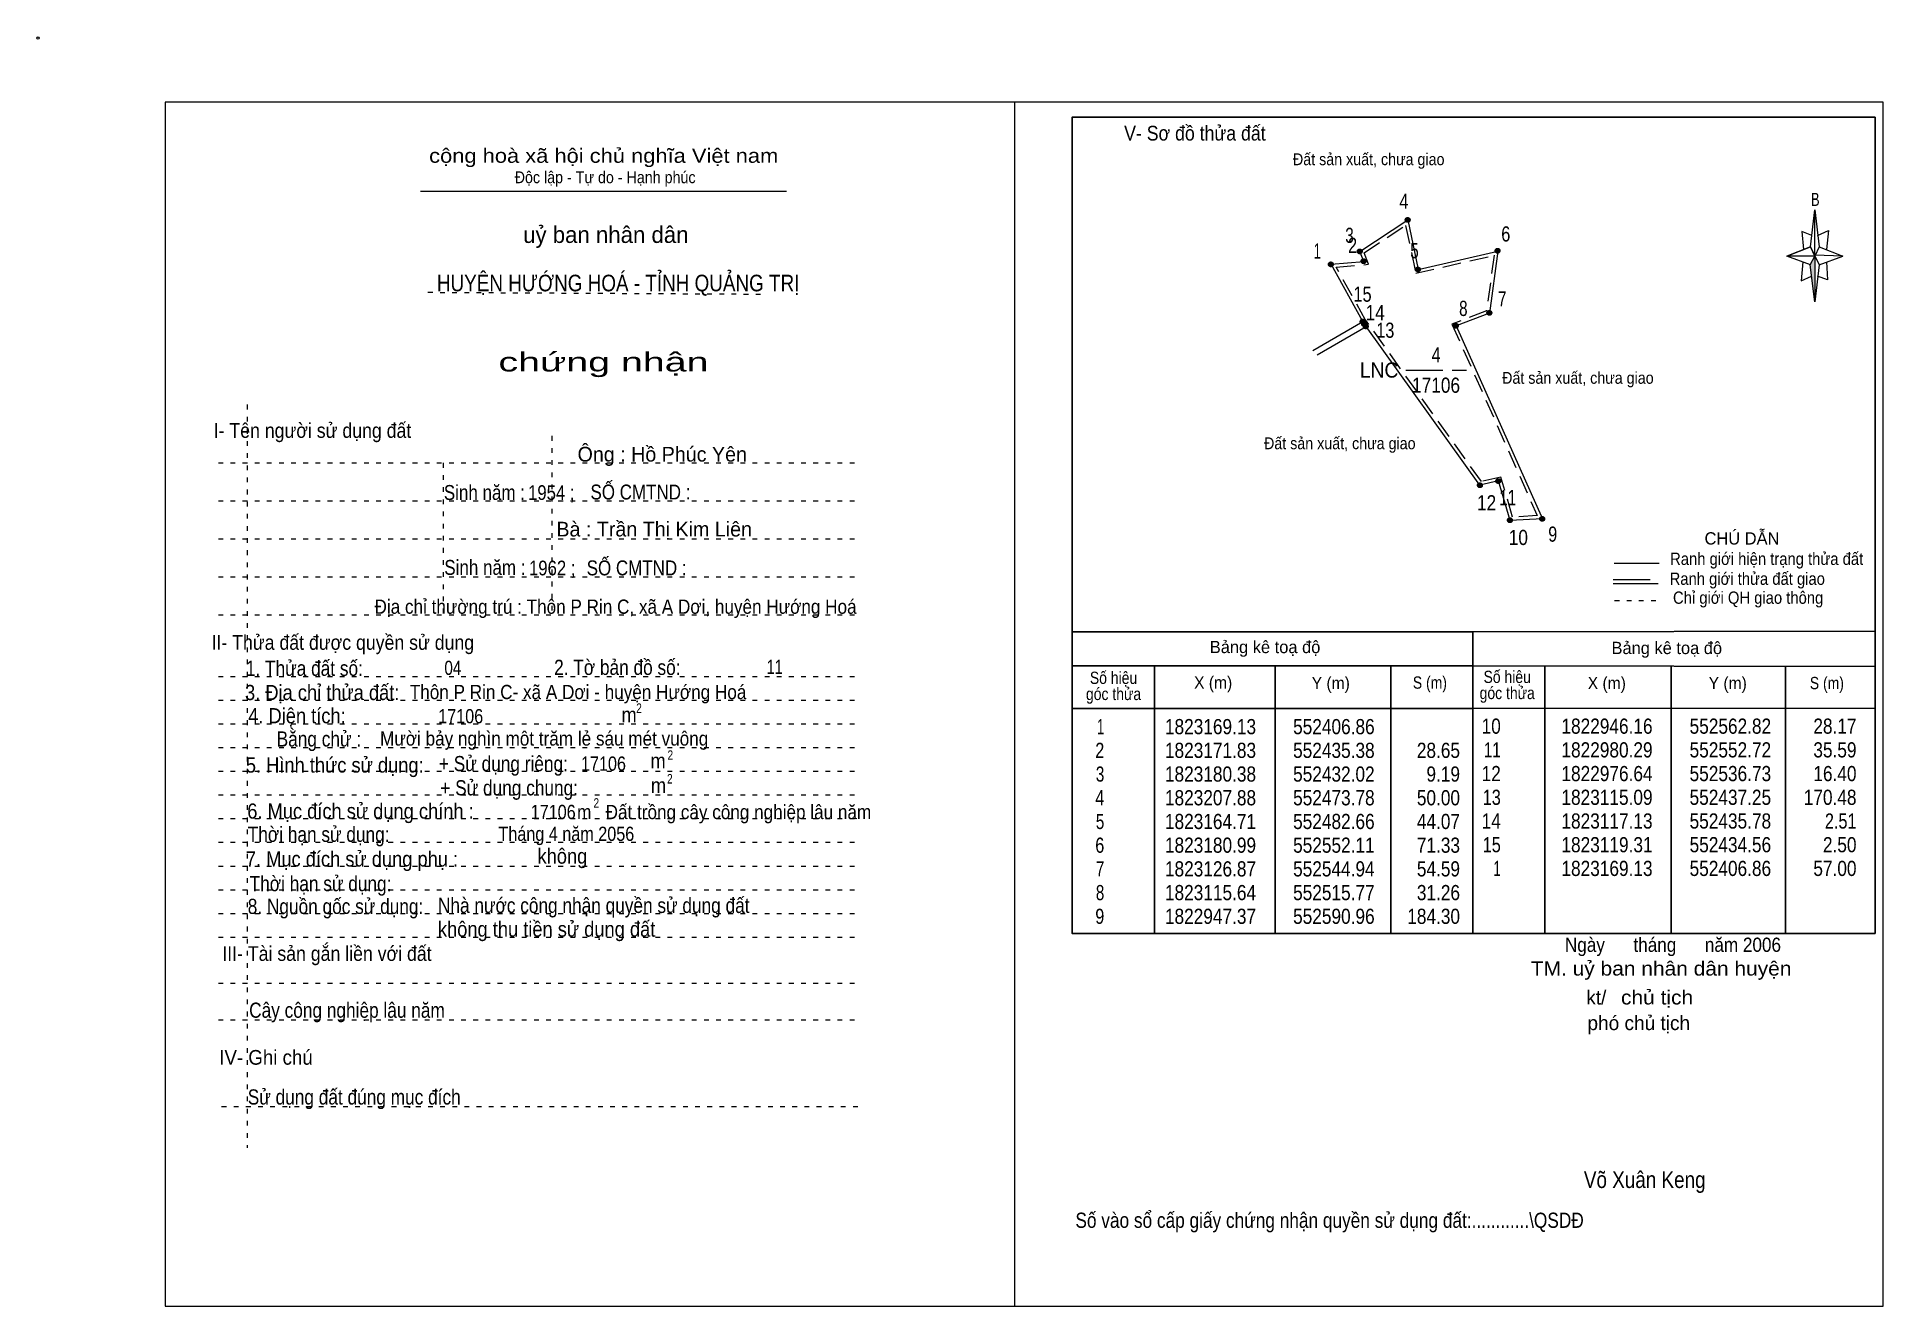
# Model space of a CAD drawing. Header units: centimetres. Extents: x -1.6 to 37.4, y -1.3 to 25.5.
import ezdxf
from ezdxf.enums import TextEntityAlignment as Align

# ---------------------------------------------------------------- set-up
doc = ezdxf.new("R2010")
doc.units = ezdxf.units.CM
doc.header["$LTSCALE"] = 0.13
doc.header["$PDMODE"] = 32
doc.header["$PDSIZE"] = 0.065
for name, pattern in [('DOTTED', [1.5, 0.3, -1.2]), ('LONG_DASHED', [7.5, 6, -1.5]), ('MEDIUM_DASHED', [4.5, 3, -1.5])]:
    doc.linetypes.add(name, pattern=pattern)
for name, color, linetype, lineweight in [('1', 7, 'DOTTED', 13), ('10', 7, 'Continuous', 13), ('2', 7, 'Continuous', 25), ('3', 7, 'Continuous', 13), ('30', 7, 'Continuous', 13), ('32', 7, 'LONG_DASHED', 13), ('33', 7, 'LONG_DASHED', 13), ('35', 7, 'Continuous', 13)]:
    doc.layers.add(name, color=color, linetype=linetype, lineweight=lineweight)

msp = doc.modelspace()

# ---------------------------------------------------------------- hatches: boundary and pattern name
at = {"layer": '10'}
msp.add_hatch(color=256, dxfattribs=at).paths.add_polyline_path([(26.4082, 19.4402, 1), (26.4046, 19.4402, 1)])
msp.add_hatch(color=256, dxfattribs=at).paths.add_polyline_path([(26.4082, 19.4402, 1), (26.4046, 19.4402, 1)])
msp.add_hatch(color=256, dxfattribs=at).paths.add_polyline_path([(26.4082, 19.4402, 1), (26.4046, 19.4402, 1)])
msp.add_hatch(color=256, dxfattribs=at).paths.add_polyline_path([(26.4082, 19.4402, 1), (26.4046, 19.4402, 1)])
msp.add_hatch(color=256, dxfattribs=at).paths.add_polyline_path([(26.4082, 19.4402, 1), (26.4046, 19.4402, 1)])
msp.add_hatch(color=256, dxfattribs=at).paths.add_polyline_path([(26.4082, 19.4402, 1), (26.4046, 19.4402, 1)])
msp.add_hatch(color=256, dxfattribs=at).paths.add_polyline_path([(26.4082, 19.4402, 1), (26.4046, 19.4402, 1)])
msp.add_hatch(color=256, dxfattribs=at).paths.add_polyline_path([(26.4082, 19.4402, 1), (26.4046, 19.4402, 1)])
msp.add_hatch(color=256, dxfattribs=at).paths.add_polyline_path([(26.4082, 19.4402, 1), (26.4046, 19.4402, 1)])
msp.add_hatch(color=256, dxfattribs=at).paths.add_polyline_path([(26.4082, 19.4402, 1), (26.4046, 19.4402, 1)])
msp.add_hatch(color=256, dxfattribs=at).paths.add_polyline_path([(26.4082, 19.4402, 1), (26.4046, 19.4402, 1)])
msp.add_hatch(color=256, dxfattribs=at).paths.add_polyline_path([(26.4082, 19.4402, 1), (26.4046, 19.4402, 1)])
msp.add_hatch(color=256, dxfattribs=at).paths.add_polyline_path([(26.4082, 19.4402, 1), (26.4046, 19.4402, 1)])
msp.add_hatch(color=256, dxfattribs=at).paths.add_polyline_path([(26.4082, 19.4402, 1), (26.4046, 19.4402, 1)])
at = {"layer": '30'}
msp.add_hatch(color=256, dxfattribs=at).paths.add_polyline_path([(35.91, 20.87), (35.91, 19.91), (35.81, 20.69)])
at = {"layer": '32'}
for points in [[(27.3761, 21.6366, 1), (27.2761, 21.6366, 1)], [(26.3654, 20.971, 1), (26.2654, 20.971, 1)], [(29.272, 20.9858, 1), (29.172, 20.9858, 1)], [(25.7564, 20.6987, 1), (25.6564, 20.6987, 1)], [(26.4467, 20.7641, 1), (26.3467, 20.7641, 1)], [(27.591, 20.5918, 1), (27.491, 20.5918, 1)], [(26.4268, 19.4929, 1), (26.3268, 19.4929, 1)], [(26.4564, 19.4402, 1), (26.3564, 19.4402, 1)], [(29.0984, 19.6759, 1), (28.9984, 19.6759, 1)], [(26.492, 19.3908, 1), (26.392, 19.3908, 1)], [(28.3924, 19.4041, 1), (28.2924, 19.4041, 1)], [(28.8997, 16.0398, 1), (28.7997, 16.0398, 1)], [(29.2867, 16.1281, 1), (29.1867, 16.1281, 1)], [(29.5312, 15.3021, 1), (29.4312, 15.3021, 1)], [(30.2123, 15.3314, 1), (30.1123, 15.3314, 1)]]:
    msp.add_hatch(color=256, dxfattribs=at).paths.add_polyline_path(points)

# ---------------------------------------------------------------- linework, layer by layer
at = {"layer": '1', "linetype": 'Continuous'}
msp.add_line((6.51, 22.24), (14.23, 22.24), dxfattribs=at)
at = {"layer": '1'}
for p, q in [((6.67, 20.11), (13.82, 20.07)), ((2.86, 17.74), (2.86, 2.07)), ((9.28, 17.08), (9.28, 13.31)), ((2.25, 16.51), (15.75, 16.51)), ((6.99, 16.51), (6.99, 13.31)), ((2.25, 15.71), (15.75, 15.71)), ((2.25, 14.91), (15.75, 14.91)), ((2.25, 14.11), (15.75, 14.11)), ((2.25, 13.31), (15.75, 13.31)), ((2.25, 12.01), (15.75, 12.01)), ((2.25, 11.51), (15.75, 11.51)), ((2.25, 11.01), (15.75, 11.01)), ((2.25, 10.51), (15.75, 10.51)), ((2.25, 10.01), (15.75, 10.01)), ((2.25, 9.51), (15.75, 9.51)), ((2.25, 9.01), (15.75, 9.01)), ((2.25, 8.51), (15.75, 8.51)), ((2.25, 8.01), (15.75, 8.01)), ((2.25, 7.51), (15.75, 7.51)), ((2.25, 7.01), (15.75, 7.01)), ((2.25, 6.51), (15.75, 6.51)), ((2.25, 5.54), (15.75, 5.54)), ((2.25, 4.77), (15.75, 4.77)), ((2.32, 2.94), (15.82, 2.94))]:
    msp.add_line(p, q, dxfattribs=at)
at = {"layer": '10'}
for p, q in [((25.33, 18.88), (26.38, 19.49)), ((25.42, 18.79), (26.45, 19.39)), ((26.41, 19.43), (26.41, 19.42)), ((26.41, 19.43), (26.41, 19.42)), ((26.41, 19.43), (26.41, 19.42)), ((26.41, 19.43), (26.41, 19.42)), ((26.41, 19.43), (26.41, 19.42)), ((26.41, 19.43), (26.41, 19.42)), ((26.41, 19.43), (26.41, 19.42)), ((26.41, 19.43), (26.41, 19.42)), ((26.41, 19.43), (26.41, 19.42)), ((26.41, 19.43), (26.41, 19.42)), ((26.41, 19.43), (26.41, 19.42)), ((26.41, 19.43), (26.41, 19.42)), ((26.41, 19.43), (26.41, 19.42)), ((26.41, 19.43), (26.41, 19.42)), ((26.43, 19.44), (26.42, 19.44)), ((26.43, 19.44), (26.42, 19.44)), ((26.43, 19.44), (26.42, 19.44)), ((26.43, 19.44), (26.42, 19.44)), ((26.43, 19.44), (26.42, 19.44)), ((26.43, 19.44), (26.42, 19.44)), ((26.43, 19.44), (26.42, 19.44)), ((26.43, 19.44), (26.42, 19.44)), ((26.43, 19.44), (26.42, 19.44)), ((26.43, 19.44), (26.42, 19.44)), ((26.43, 19.44), (26.42, 19.44)), ((26.43, 19.44), (26.42, 19.44)), ((26.43, 19.44), (26.42, 19.44)), ((26.43, 19.44), (26.42, 19.44))]:
    msp.add_line(p, q, dxfattribs=at)
at = {"layer": '10', "lineweight": 25}
for p, q in [((28.7, 12.95), (37.18, 12.96)), ((28.7, 12.23), (37.18, 12.22)), ((30.22, 12.23), (30.22, 6.59)), ((32.88, 12.23), (32.88, 6.59)), ((35.29, 12.23), (35.29, 6.59)), ((28.7, 11.33), (37.18, 11.34))]:
    msp.add_line(p, q, dxfattribs=at)
at = {"layer": '10'}
msp.add_lwpolyline([(26.38, 19.49), (25.71, 20.7), (26.4, 20.76), (26.32, 20.97), (27.33, 21.64), (27.55, 20.59), (29.23, 20.98), (29.05, 19.67), (28.35, 19.4), (30.17, 15.33), (29.49, 15.3), (29.24, 16.13), (28.85, 16.04), (26.45, 19.39)], close=True, dxfattribs=at)
at = {"layer": '10', "linetype": 'MEDIUM_DASHED'}
msp.add_lwpolyline([(26.44, 19.52), (25.82, 20.64), (26.5, 20.7), (26.41, 20.94), (27.28, 21.52), (27.5, 20.51), (29.15, 20.89), (28.99, 19.72), (28.26, 19.44), (30.06, 15.4), (29.54, 15.37), (29.29, 16.21), (28.88, 16.12), (26.51, 19.43), (26.44, 19.53)], dxfattribs=at)
at = {"layer": '10'}
msp.add_lwpolyline([(26.45, 19.39), (26.41, 19.44), (26.38, 19.49)], dxfattribs=at)
for centre, radius in [((-1.55, 25.47), 0.025), ((26.4064, 19.4402), 0.00756), ((26.4064, 19.4402), 0.00756), ((26.4064, 19.4402), 0.00756), ((26.4064, 19.4402), 0.00756), ((26.4064, 19.4402), 0.00756), ((26.4064, 19.4402), 0.00756), ((26.4064, 19.4402), 0.00756), ((26.4064, 19.4402), 0.00756), ((26.4064, 19.4402), 0.00756), ((26.4064, 19.4402), 0.00756), ((26.4064, 19.4402), 0.00756), ((26.4064, 19.4402), 0.00756), ((26.4064, 19.4402), 0.00756), ((26.4064, 19.4402), 0.00756), ((26.4064, 19.4402), 0.00182), ((26.4064, 19.4402), 0.00182), ((26.4064, 19.4402), 0.00182), ((26.4064, 19.4402), 0.00182), ((26.4064, 19.4402), 0.00182), ((26.4064, 19.4402), 0.00182), ((26.4064, 19.4402), 0.00182), ((26.4064, 19.4402), 0.00182), ((26.4064, 19.4402), 0.00182), ((26.4064, 19.4402), 0.00182), ((26.4064, 19.4402), 0.00182), ((26.4064, 19.4402), 0.00182), ((26.4064, 19.4402), 0.00182), ((26.4064, 19.4402), 0.00182)]:
    msp.add_circle(centre, radius, dxfattribs=at)
for p in [(26.4, 19.44), (26.41, 19.45)]:
    msp.add_point(p, dxfattribs=at)
at = {"layer": '2'}
for p, q in [((20.25, 12.95), (28.7, 12.95)), ((28.7, 6.59), (28.7, 12.95)), ((20.25, 12.23), (28.7, 12.23)), ((21.99, 6.59), (21.99, 12.23)), ((24.53, 10.89), (24.53, 12.23)), ((26.97, 12.23), (26.97, 6.59)), ((20.25, 11.33), (28.7, 11.33))]:
    msp.add_line(p, q, dxfattribs=at)
msp.add_lwpolyline([(37.18, 23.8), (20.25, 23.8), (20.25, 6.59), (37.18, 6.59)], close=True, dxfattribs=at)
msp.add_lwpolyline([(24.53, 6.59), (24.53, 10.39), (24.53, 10.89)], dxfattribs=at)
at = {"layer": '3'}
msp.add_line((19.04, 24.12), (19.04, -1.27), dxfattribs=at)
for points in [[(19.04, 24.12), (1.13, 24.12), (1.13, -1.27), (19.04, -1.27)], [(19.04, -1.27), (37.35, -1.27), (37.35, 24.12), (19.04, 24.12)]]:
    msp.add_lwpolyline(points, dxfattribs=at)
at = {"layer": '30'}
for p, q in [((35.82, 21.07), (35.91, 21.85)), ((36, 21.07), (36.5, 20.87)), ((35.82, 20.69), (35.32, 20.87)), ((36, 20.69), (35.91, 19.91)), ((36.16, 20.75), (36.18, 20.37)), ((36.18, 20.37), (35.97, 20.45))]:
    msp.add_line(p, q, dxfattribs=at)
for points in [[(35.91, 21.85), (36, 21.07), (35.91, 20.87)], [(35.91, 20.87), (35.32, 20.87), (35.82, 21.07), (36, 20.69), (36.5, 20.87), (35.91, 20.89)], [(35.91, 20.87), (35.91, 19.91), (35.81, 20.69)]]:
    msp.add_lwpolyline(points, close=True, dxfattribs=at)
for points in [[(35.97, 21.31), (36.2, 21.41), (36.16, 21.01)], [(35.91, 20.87), (35.82, 21.07), (35.32, 20.87)], [(35.85, 21.31), (35.64, 21.39), (35.67, 21.01)], [(35.66, 20.75), (35.62, 20.35), (35.84, 20.45)], [(35.91, 20.87), (36, 20.69), (36.5, 20.87)]]:
    msp.add_lwpolyline(points, dxfattribs=at)
at = {"layer": '32'}
for centre in [(27.3261, 21.6366), (26.3154, 20.971), (29.222, 20.9858), (25.7064, 20.6987), (26.3967, 20.7641), (27.541, 20.5918), (26.3768, 19.4929), (26.4064, 19.4402), (29.0484, 19.6759), (26.442, 19.3908), (28.3424, 19.4041), (28.8497, 16.0398), (29.2367, 16.1281), (29.4812, 15.3021), (30.1623, 15.3314)]:
    msp.add_circle(centre, 0.05, dxfattribs=at)
at = {"layer": '33'}
msp.add_line((27.29, 18.47), (28.57, 18.47), dxfattribs=at)
at = {"layer": '35', "linetype": 'LONG_DASHED'}
msp.add_line((31.66, 14.05), (32.61, 14.05), dxfattribs=at)
at = {"layer": '35'}
for p, q in [((31.68, 14.4), (32.63, 14.4)), ((31.66, 13.97), (32.61, 13.97))]:
    msp.add_line(p, q, dxfattribs=at)
at = {"layer": '35', "linetype": 'DOTTED'}
msp.add_line((31.69, 13.61), (32.68, 13.61), dxfattribs=at)

# ---------------------------------------------------------------- texts
at = {"layer": '1'}
for s, height, width, p in [('V- Sơ đồ thửa đất', 0.31, 0.9, (22.84, 23.31)), ('cộng hoà xã hội chủ nghĩa Việt nam', 0.3, 1.15, (10.375, 22.84)), ('Độc lập - Tự do - Hạnh phúc', 0.25, 0.9, (10.405, 22.41)), ('chứng nhận', 0.4, 1.55, (10.37, 18.44)), ('I- Tên người sử dụng đất', 0.31, 0.9, (4.235, 17.04)), ('II- Thửa đất được quyền sử dụng', 0.31, 0.9, (4.875, 12.57)), ('III- Tài sản gắn liền với đất', 0.31, 0.9, (4.54, 6.01)), ('IV- Ghi chú', 0.31, 0.95, (3.255, 3.82))]:
    msp.add_text(s, height=height, dxfattribs=dict(at, width=width)).set_placement(p, align=Align.CENTER)
msp.add_text('uỷ ban nhân dân', height=0.35, dxfattribs=at).set_placement((10.42, 21.15), align=Align.CENTER)
at = {"layer": '10'}
for s, height, width, p in [('Đất sản xuất, chưa giao', 0.25, 0.9, (26.505, 22.79)), ('Đất sản xuất, chưa giao', 0.25, 0.9, (30.915, 18.18)), ('Đất sản xuất, chưa giao', 0.25, 0.9, (25.895, 16.8)), ('Sinh năm :', 0.3149, 0.85, (7.86, 15.73)), ('1954 ;', 0.31, 0.85, (9.27, 15.73)), ('SỐ CMTND :', 0.3149, 0.85, (11.15, 15.74)), ('Sinh năm :', 0.3149, 0.85, (7.87, 14.15)), ('1962 ;', 0.31, 0.85, (9.29, 14.14)), ('SỐ CMTND :', 0.3149, 0.85, (11.07, 14.14)), ('Địa chỉ thường trú : Thôn P Rin C, xã A Dơi, huyện Hướng Hoá ', 0.3, 0.9, (10.675, 13.33)), ('04', 0.3, 0.8, (7.195, 12.04)), ('11', 0.3, 0.75, (13.98, 12.06)), ('Thôn P Rin C- xã A Dơi - huyện Hướng Hoá ', 0.3, 0.9, (9.885, 11.53)), ('17106', 0.3, 0.85, (7.36, 11.02)), ('Mười bảy nghìn một trăm lẻ sáu mét vuông ', 0.3, 0.9, (9.17, 10.55)), ('17106', 0.3, 0.85, (10.37, 10.02)), ('17106', 0.3, 0.85, (9.31, 9)), ('m   Đất trồng cây công nghiệp lâu năm ', 0.3, 0.9, (12.965, 9)), ('Tháng 4 năm 2056 ', 0.3, 0.85, (9.635, 8.54)), ('Ngày      tháng      năm 2006', 0.3, 0.9, (32.92, 6.2)), ('TM. uỷ ban nhân dân huyện', 0.3, 1.1, (32.67, 5.7)), ('chủ tịch', 0.3, 1.1, (32.585, 5.09)), ('Võ Xuân Keng ', 0.35, 0.85, (32.38, 1.22))]:
    msp.add_text(s, height=height, dxfattribs=dict(at, width=width)).set_placement(p, align=Align.CENTER)
for s, height, p in [('Ông : Hồ Phúc Yên', 0.31, (11.61, 16.54)), ('Bà : Trần Thị Kim Liên', 0.31, (11.44, 14.96)), ('kt/ ', 0.3, (31.36, 5.09)), ('phó chủ tịch ', 0.3, (32.255, 4.55))]:
    msp.add_text(s, height=height, dxfattribs=at).set_placement(p, align=Align.CENTER)
at = {"layer": '2'}
for s, height, width, p in [('HUYỆN HƯỚNG HOÁ - TỈNH QUẢNG TRỊ', 0.35, 0.85, (10.68, 20.13)), ('Số hiệu', 0.2591, 0.85, (21.125, 11.85)), ('Số hiệu', 0.2591, 0.85, (29.425, 11.87)), ('3. Địa chỉ thửa đất:', 0.32, 0.9, (4.44, 11.51)), ('góc thửa', 0.2591, 0.85, (21.125, 11.51)), ('X (m)', 0.2591, 0.95, (23.225, 11.75)), ('Y (m)', 0.2591, 0.95, (25.705, 11.74)), ('S (m)', 0.2591, 0.85, (27.795, 11.75)), ('góc thửa', 0.2591, 0.85, (29.425, 11.53)), ('X (m)', 0.2591, 0.95, (31.525, 11.74)), ('Y (m)', 0.2591, 0.95, (34.075, 11.74)), ('S (m)', 0.2591, 0.85, (36.165, 11.74)), ('Số vào sổ cấp giấy chứng nhận quyền sử dụng đất:............\\QSDĐ', 0.32, 0.85, (25.68, 0.38))]:
    msp.add_text(s, height=height, dxfattribs=dict(at, width=width)).set_placement(p, align=Align.CENTER)
for p in [(24.32, 12.5), (32.79, 12.48)]:
    msp.add_text('Bảng kê toạ độ', height=0.2591, dxfattribs=at).set_placement(p, align=Align.CENTER)
for s, height, width, p in [('1. Thửa đất số:', 0.32, 0.85, (2.83, 12.02)), ('2. Tờ bản đồ số:', 0.32, 0.85, (9.33, 12.04)), ('4. Diện tích:', 0.32, 0.9, (2.88, 11.02)), ('m', 0.32, 0.9, (10.75, 11.04)), ('2', 0.2, 0.8, (11.06, 11.24)), ('Bằng chử :', 0.32, 0.85, (3.48, 10.53)), ('5. Hình thức sử dụng:', 0.32, 0.9, (2.83, 9.98)), ('+ Sử dụng riêng:', 0.32, 0.85, (6.9, 10.01)), ('m', 0.32, 0.9, (11.36, 10.07)), ('2', 0.2, 0.8, (11.72, 10.25)), ('+ Sử dụng chung:', 0.32, 0.85, (6.93, 9.5)), ('m', 0.32, 0.9, (11.37, 9.55)), ('2', 0.2, 0.8, (11.71, 9.75)), ('6. Mục đích sử dụng chính : ', 0.32, 0.9, (2.86, 9.01)), ('2', 0.2, 0.8, (10.16, 9.24)), ('Thời hạn sử dụng: ', 0.32, 0.85, (2.87, 8.52)), ('7. Mục đích sử dụng phụ : ', 0.32, 0.9, (2.83, 8)), ('không', 0.32, 0.9, (8.98, 8.06)), ('Thời hạn sử dụng: ', 0.32, 0.85, (2.91, 7.48)), ('8. Nguồn gốc sử dụng: ', 0.32, 0.85, (2.87, 7)), ('Nhà nước công nhận quyền sử dụng đất  ', 0.32, 0.85, (6.88, 7.02)), ('không thu tiền sử dụng đất', 0.32, 0.9, (6.88, 6.52)), ('Cây công nghiệp lâu năm', 0.32, 0.85, (2.9, 4.81)), ('Sử dụng đất đúng mục đích', 0.32, 0.85, (2.87, 2.98))]:
    msp.add_text(s, height=height, dxfattribs=dict(at, width=width)).set_placement(p)
at = {"layer": '30', "width": 0.75}
msp.add_text('B', height=0.2756, dxfattribs=at).set_placement((35.92, 21.93), align=Align.CENTER)
at = {"layer": '30'}
for s, width, p in [('1', 0.65, (20.93, 10.79)), ('1823169.13', 0.85, (24.13, 10.79)), ('552406.86', 0.85, (26.63, 10.79)), ('552406.86', 0.85, (26.63, 10.79)), ('10', 0.85, (29.29, 10.8)), ('1822946.16', 0.85, (32.49, 10.8)), ('552562.82', 0.85, (34.99, 10.8)), ('28.17', 0.85, (36.79, 10.8)), ('2', 0.8, (20.93, 10.29)), ('1823171.83', 0.85, (24.13, 10.29)), ('552435.38', 0.85, (26.63, 10.29)), ('28.65', 0.85, (28.43, 10.29)), ('11', 0.75, (29.29, 10.3)), ('1822980.29', 0.85, (32.49, 10.3)), ('552552.72', 0.85, (34.99, 10.3)), ('35.59', 0.85, (36.79, 10.3)), ('12', 0.85, (29.29, 9.8)), ('1822976.64', 0.85, (32.49, 9.8)), ('552536.73', 0.85, (34.99, 9.8)), ('16.40', 0.85, (36.79, 9.8)), ('3', 0.75, (20.93, 9.79)), ('1823180.38', 0.85, (24.13, 9.79)), ('552432.02', 0.85, (26.63, 9.79)), ('9.19', 0.85, (28.43, 9.79)), ('4', 0.8, (20.93, 9.29)), ('1823207.88', 0.85, (24.13, 9.29)), ('552473.78', 0.85, (26.63, 9.29)), ('50.00', 0.85, (28.43, 9.29)), ('13', 0.8, (29.29, 9.3)), ('1823115.09', 0.85, (32.49, 9.3)), ('552437.25', 0.85, (34.99, 9.3)), ('170.48', 0.85, (36.79, 9.3)), ('5', 0.75, (20.93, 8.79)), ('1823164.71', 0.85, (24.13, 8.79)), ('552482.66', 0.85, (26.63, 8.79)), ('44.07', 0.85, (28.43, 8.79)), ('14', 0.85, (29.29, 8.8)), ('1823117.13', 0.85, (32.49, 8.8)), ('552435.78', 0.85, (34.99, 8.8)), ('2.51', 0.8, (36.79, 8.8)), ('6', 0.8, (20.93, 8.29)), ('1823180.99', 0.85, (24.13, 8.29)), ('552552.11', 0.85, (26.63, 8.29)), ('71.33', 0.85, (28.43, 8.29)), ('15', 0.8, (29.29, 8.3)), ('1823119.31', 0.85, (32.49, 8.3)), ('552434.56', 0.85, (34.99, 8.3)), ('2.50', 0.85, (36.79, 8.3)), ('7', 0.75, (20.93, 7.79)), ('1823126.87', 0.85, (24.13, 7.79)), ('552544.94', 0.85, (26.63, 7.79)), ('54.59', 0.85, (28.43, 7.79)), ('1', 0.65, (29.29, 7.8)), ('1823169.13', 0.85, (32.49, 7.8)), ('552406.86', 0.85, (34.99, 7.8)), ('57.00', 0.85, (36.79, 7.8)), ('8', 0.75, (20.93, 7.29)), ('1823115.64', 0.85, (24.13, 7.29)), ('552515.77', 0.85, (26.63, 7.29)), ('31.26', 0.85, (28.43, 7.29)), ('9', 0.8, (20.93, 6.79)), ('1822947.37', 0.85, (24.13, 6.79)), ('552590.96', 0.85, (26.63, 6.79)), ('184.30', 0.85, (28.43, 6.79))]:
    msp.add_text(s, height=0.32, dxfattribs=dict(at, width=width)).set_placement(p, align=Align.RIGHT)
at = {"layer": '32'}
for s, width, p in [('4', 0.8, (27.245, 21.87)), ('3', 0.75, (26.1, 21.15)), ('6', 0.8, (29.395, 21.18)), ('1', 0.65, (25.42, 20.82)), ('2', 0.8, (26.165, 20.94)), ('5', 0.75, (27.47, 20.83)), ('15', 0.8, (26.375, 19.91)), ('8', 0.75, (28.5, 19.61)), ('7', 0.75, (29.32, 19.81)), ('14', 0.85, (26.64, 19.52)), ('13', 0.8, (26.855, 19.15)), ('12', 0.85, (28.99, 15.51)), ('11', 0.75, (29.435, 15.62)), ('10', 0.85, (29.66, 14.78)), ('9', 0.8, (30.385, 14.85))]:
    msp.add_text(s, height=0.32, dxfattribs=dict(at, width=width)).set_placement(p, align=Align.CENTER)
at = {"layer": '33'}
for s, width, p in [('4', 0.8, (27.925, 18.63)), ('17106', 0.85, (27.925, 17.99))]:
    msp.add_text(s, height=0.32, dxfattribs=dict(at, width=width)).set_placement(p, align=Align.CENTER)
at = {"layer": '33', "width": 0.95}
msp.add_text('LNC', height=0.32, dxfattribs=at).set_placement((27.13, 18.31), align=Align.RIGHT)
at = {"layer": '35'}
msp.add_text('CHÚ DẪN', height=0.2591, dxfattribs=at).set_placement((34.375, 14.79), align=Align.CENTER)
at = {"layer": '35', "width": 0.9}
for s, p in [('Ranh giới hiện trạng thửa đất', (34.895, 14.36)), ('Ranh giới thửa đất giao ', (34.53, 13.94)), ('Chỉ giới QH giao thông', (34.505, 13.54))]:
    msp.add_text(s, height=0.2591, dxfattribs=at).set_placement(p, align=Align.CENTER)

doc.saveas('drawing.dxf')
